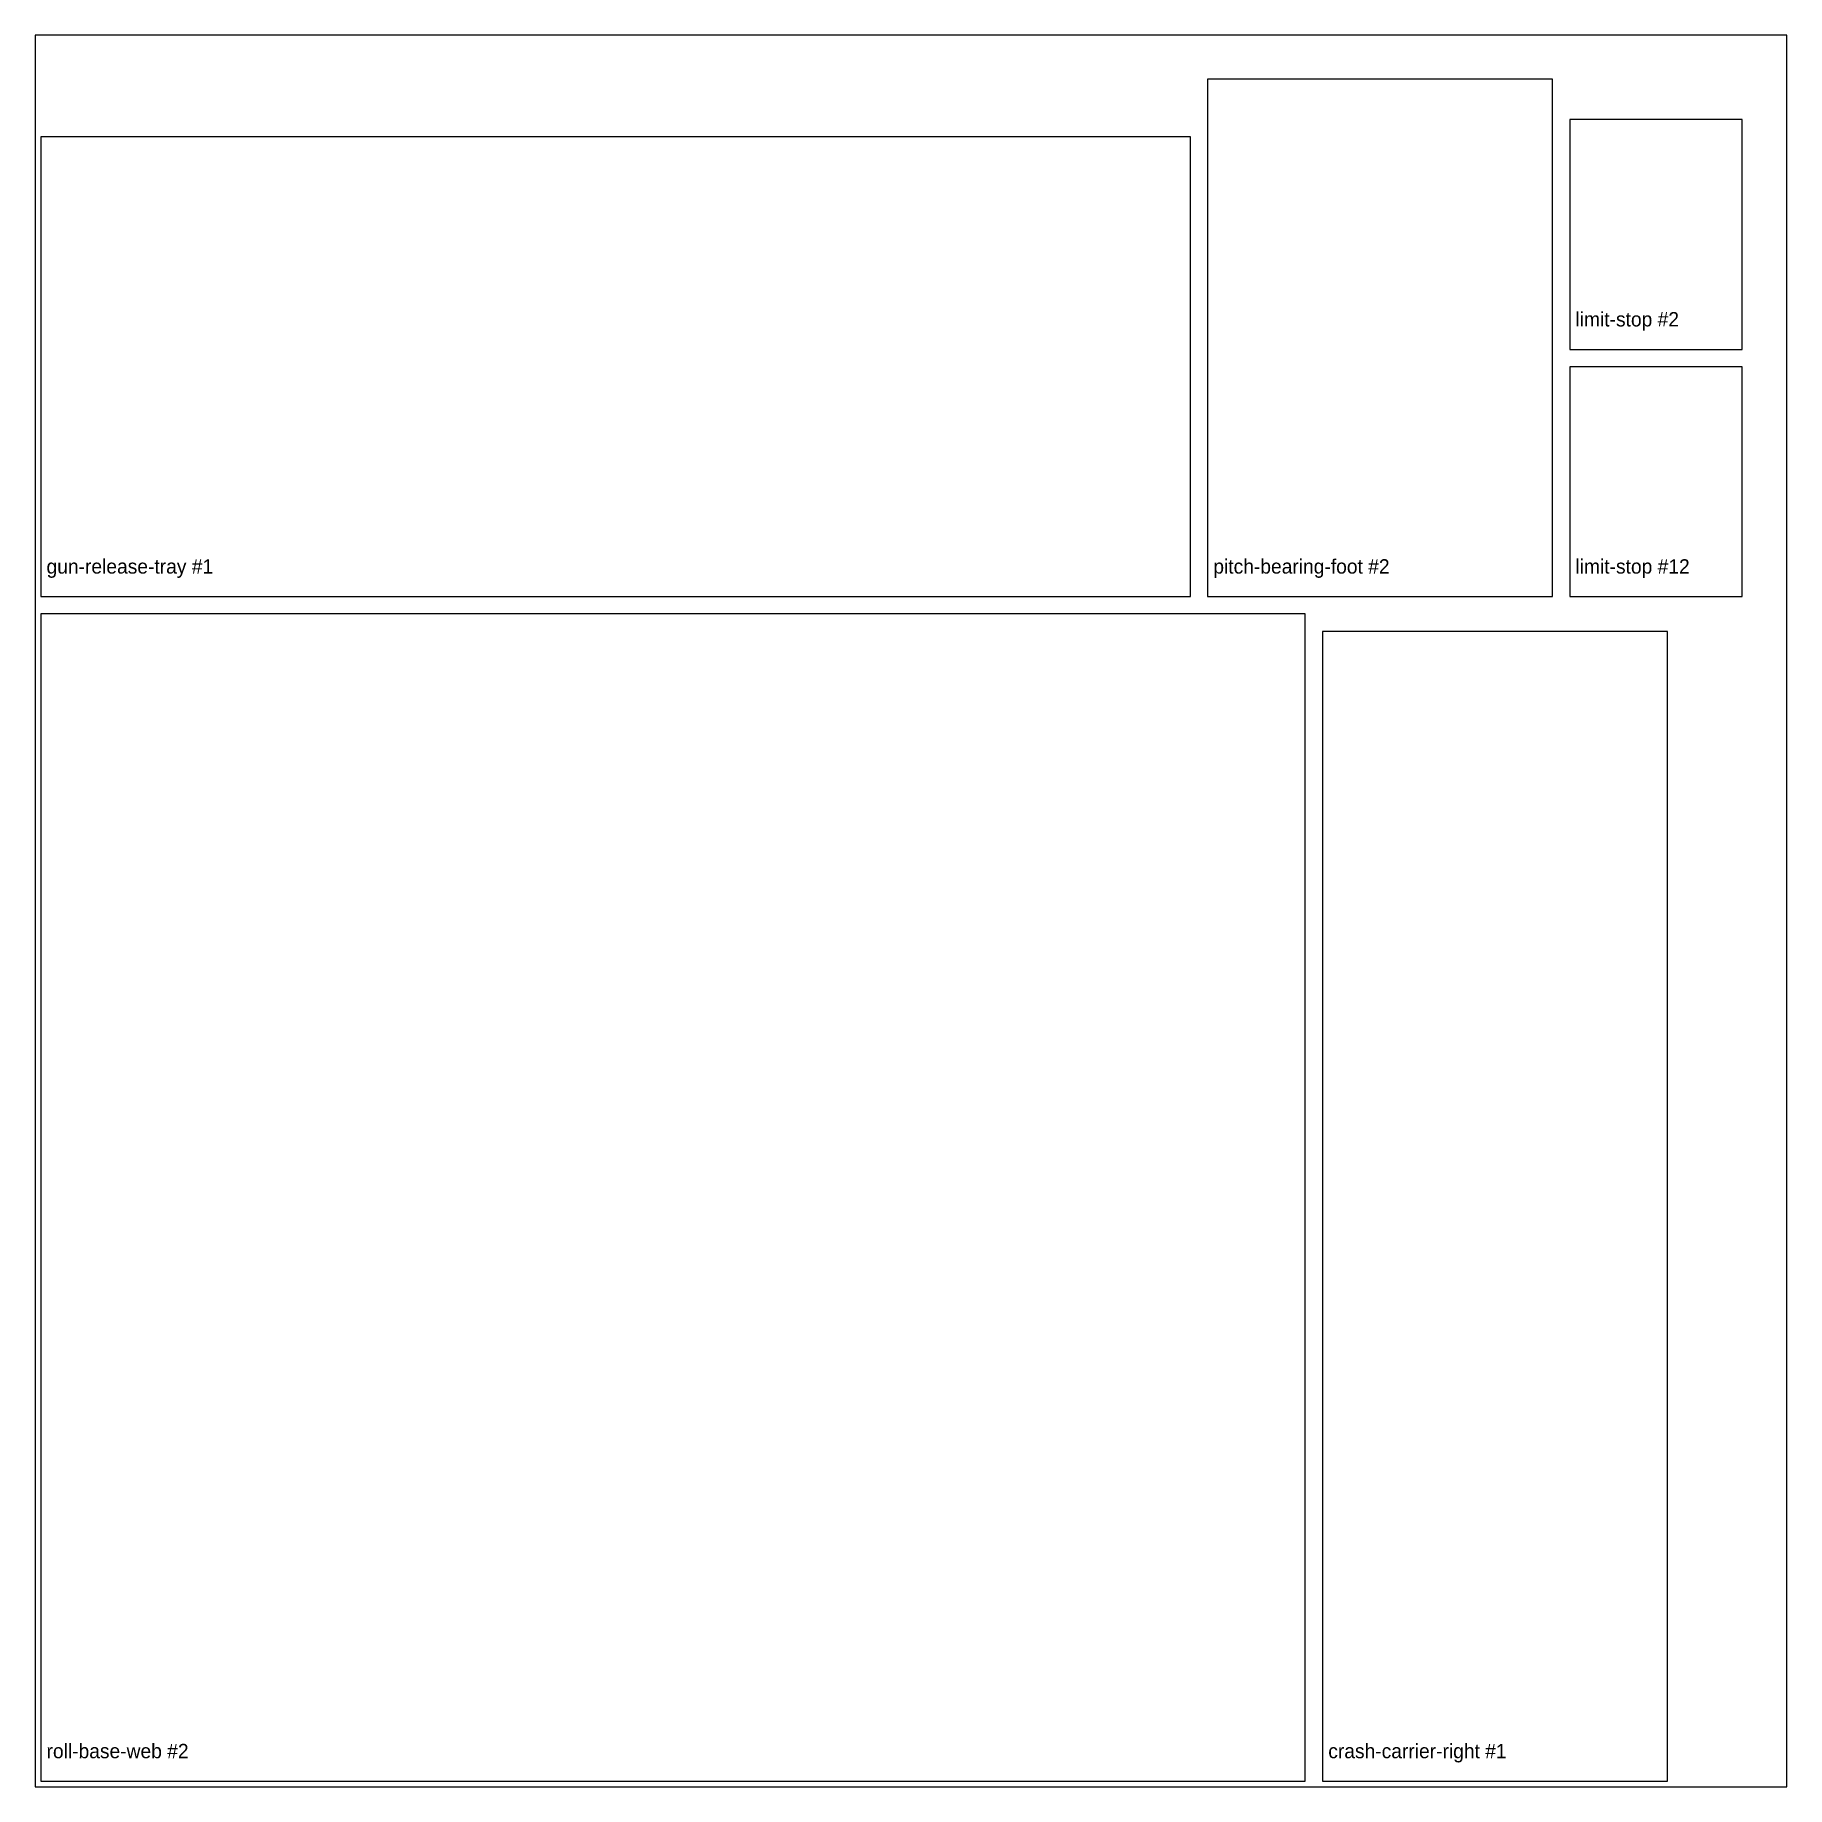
# Model space of a CAD drawing. Header units: millimetres. Extents: x 0 to 305, y 0 to 305.
import ezdxf

# ---------------------------------------------------------------- set-up
doc = ezdxf.new("R2010")
doc.units = ezdxf.units.MM

msp = doc.modelspace()

# ---------------------------------------------------------------- linework, layer by layer
for points in [[(0, 0), (304.8, 0), (304.8, 304.8), (0, 304.8)], [(204, 207.1), (264, 207.1), (264, 297.1), (204, 297.1)], [(267, 250.1), (297, 250.1), (297, 290.1), (267, 290.1)], [(1, 207.1), (201, 207.1), (201, 287.1), (1, 287.1)], [(267, 207.1), (297, 207.1), (297, 247.1), (267, 247.1)], [(1, 1), (221, 1), (221, 204.1), (1, 204.1)], [(224, 1), (284, 1), (284, 201), (224, 201)]]:
    msp.add_lwpolyline(points, close=True)

# ---------------------------------------------------------------- texts
for s, p in [('limit-stop #2', (268, 254.1)), ('gun-release-tray #1', (2, 211.1)), ('pitch-bearing-foot #2', (205, 211.1)), ('limit-stop #12', (268, 211.1)), ('roll-base-web #2', (2, 5)), ('crash-carrier-right #1', (225, 5))]:
    msp.add_text(s, height=2.5).set_placement(p)

doc.saveas('drawing.dxf')
